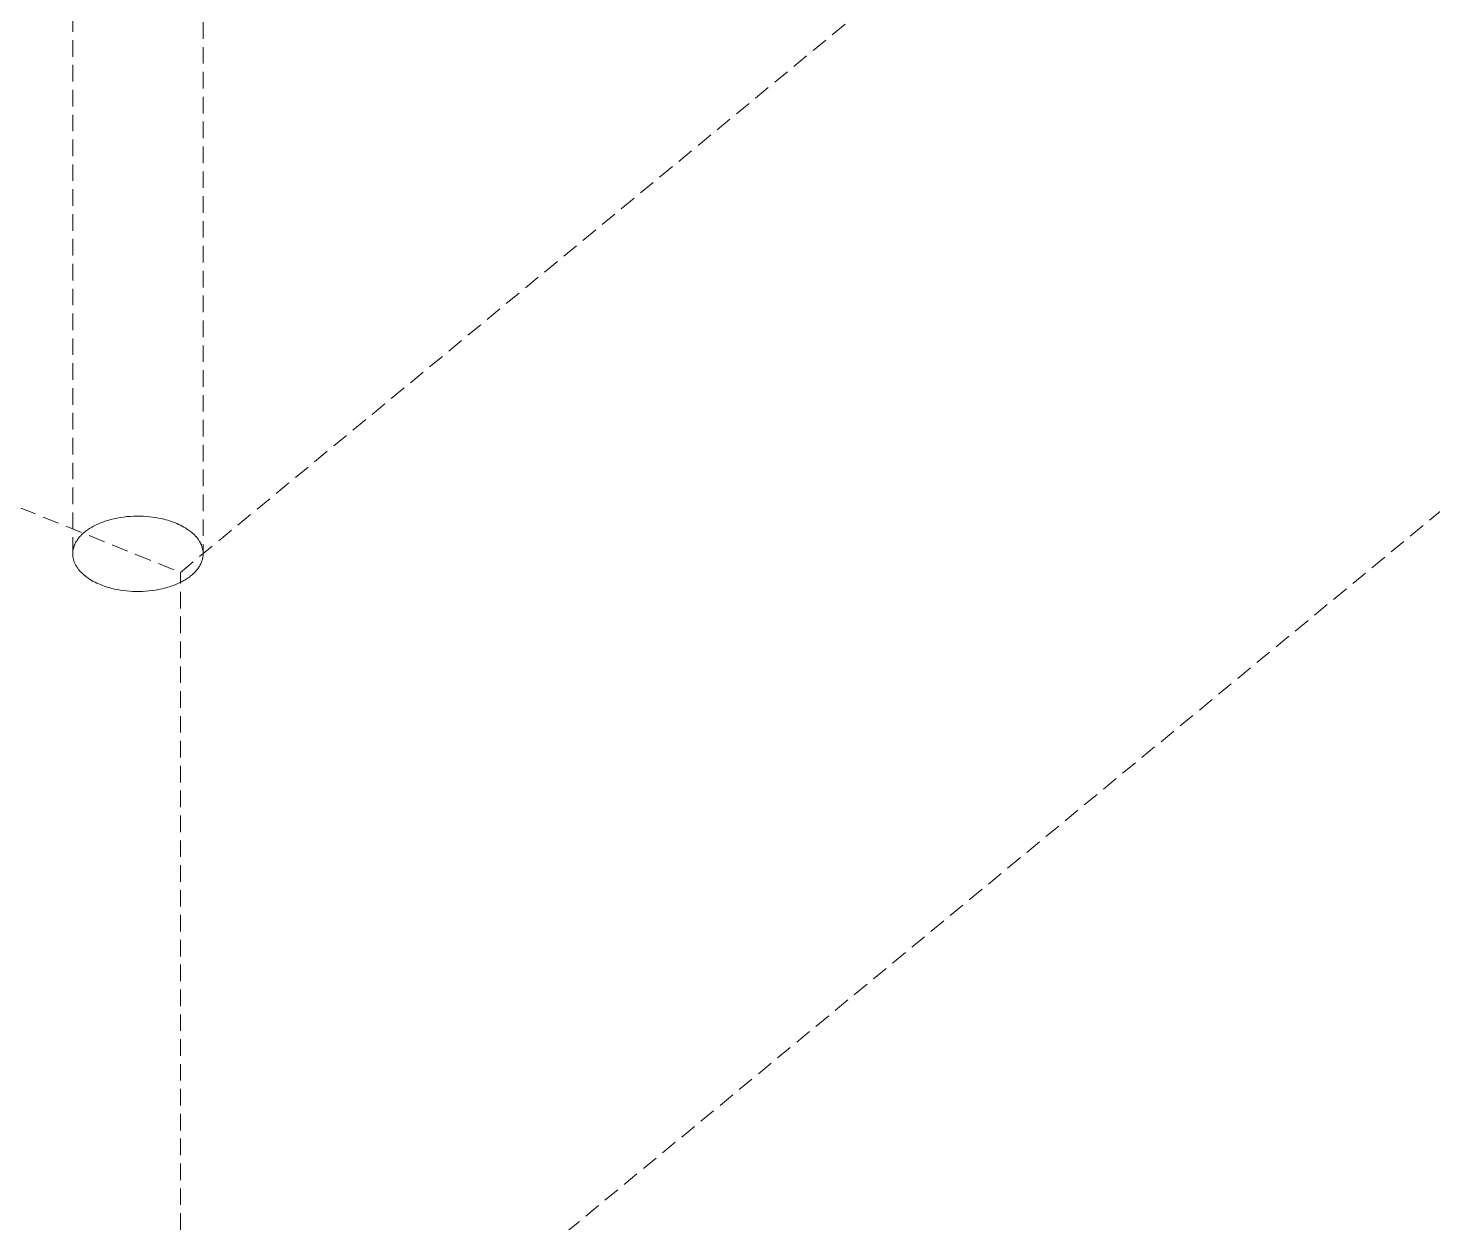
# Model space of a CAD drawing. Header units: millimetres. Extents: x -427 to 4679, y -324 to 2971.
# Drawn here: x 4322.7 to 4430.4, y 760.2 to 851.8 of the extents above; entities that cross this region are included whole.
import ezdxf

# ---------------------------------------------------------------- set-up
doc = ezdxf.new("R2010")
doc.units = ezdxf.units.MM
doc.linetypes.add('HIDDEN', pattern=[1.905, 1.27, -0.635])
doc.layers.add('ZANO_R_przerywana', color=7, linetype='HIDDEN', lineweight=0)

msp = doc.modelspace()

# ---------------------------------------------------------------- linework, layer by layer
at = {"layer": 'ZANO_R_przerywana'}
for p, q in [((4334.36, 810.07), (4678.51, 1093.83)), ((4336.11, 909.39), (4336.11, 811.5)), ((4326.11, 811.5), (4326.11, 906.97)), ((4129.57, 892.86), (4334.36, 810.07)), ((4473.72, 850.02), (4129.57, 566.26)), ((4329.03, 814.13), (4329.27, 814.19)), ((4329.27, 814.19), (4329.51, 814.24)), ((4329.51, 814.24), (4329.76, 814.28)), ((4329.76, 814.28), (4330.01, 814.32)), ((4330.01, 814.32), (4330.26, 814.35)), ((4330.26, 814.35), (4330.51, 814.37)), ((4330.51, 814.37), (4330.77, 814.38)), ((4330.77, 814.38), (4331.02, 814.39)), ((4331.02, 814.39), (4331.27, 814.39)), ((4331.27, 814.39), (4331.51, 814.38)), ((4331.51, 814.38), (4331.76, 814.36)), ((4331.76, 814.36), (4331.99, 814.34)), ((4331.99, 814.34), (4332.23, 814.31)), ((4332.23, 814.31), (4332.45, 814.28)), ((4332.45, 814.28), (4332.68, 814.24)), ((4332.68, 814.24), (4332.89, 814.2)), ((4332.89, 814.2), (4333.1, 814.15)), ((4326.89, 813.06), (4326.96, 813.11)), ((4326.96, 813.11), (4327.02, 813.17)), ((4327.02, 813.17), (4327.1, 813.22)), ((4327.1, 813.22), (4327.17, 813.28)), ((4327.17, 813.28), (4327.24, 813.33)), ((4327.24, 813.33), (4327.32, 813.39)), ((4327.32, 813.39), (4327.4, 813.44)), ((4327.4, 813.44), (4327.49, 813.49)), ((4327.49, 813.49), (4327.57, 813.54)), ((4327.57, 813.54), (4327.66, 813.59)), ((4327.66, 813.59), (4327.75, 813.64)), ((4327.75, 813.64), (4327.85, 813.69)), ((4327.85, 813.69), (4327.95, 813.74)), ((4327.95, 813.74), (4328.04, 813.78)), ((4328.04, 813.78), (4328.15, 813.83)), ((4328.15, 813.83), (4328.25, 813.87)), ((4328.25, 813.87), (4328.36, 813.91)), ((4328.36, 813.91), (4328.46, 813.95)), ((4328.46, 813.95), (4328.57, 813.99)), ((4328.57, 813.99), (4328.69, 814.03)), ((4328.69, 814.03), (4328.8, 814.06)), ((4328.8, 814.06), (4329.03, 814.13)), ((4333.1, 814.15), (4333.24, 814.11)), ((4333.24, 814.11), (4333.39, 814.07)), ((4333.39, 814.07), (4333.53, 814.03)), ((4333.53, 814.03), (4333.67, 813.98)), ((4333.67, 813.98), (4333.82, 813.93)), ((4333.82, 813.93), (4333.96, 813.87)), ((4333.96, 813.87), (4334.1, 813.82)), ((4334.1, 813.82), (4334.23, 813.75)), ((4334.23, 813.75), (4334.37, 813.69)), ((4334.37, 813.69), (4334.5, 813.62)), ((4334.5, 813.62), (4334.63, 813.55)), ((4334.63, 813.55), (4334.75, 813.48)), ((4334.75, 813.48), (4334.87, 813.4)), ((4334.87, 813.4), (4334.99, 813.32)), ((4334.99, 813.32), (4335.05, 813.28)), ((4335.05, 813.28), (4335.1, 813.24)), ((4335.1, 813.24), (4335.16, 813.19)), ((4335.16, 813.19), (4335.21, 813.15)), ((4335.21, 813.15), (4335.26, 813.11)), ((4335.26, 813.11), (4335.31, 813.06)), ((4326.18, 811.98), (4326.19, 812.01)), ((4326.19, 812.01), (4326.2, 812.05)), ((4326.2, 812.05), (4326.21, 812.08)), ((4326.21, 812.08), (4326.22, 812.12)), ((4326.22, 812.12), (4326.23, 812.15)), ((4326.23, 812.15), (4326.25, 812.18)), ((4326.25, 812.18), (4326.26, 812.21)), ((4326.26, 812.21), (4326.28, 812.25)), ((4326.28, 812.25), (4326.29, 812.28)), ((4326.29, 812.28), (4326.32, 812.34)), ((4326.32, 812.34), (4326.36, 812.41)), ((4326.36, 812.41), (4326.4, 812.47)), ((4326.4, 812.47), (4326.44, 812.53)), ((4326.44, 812.53), (4326.48, 812.59)), ((4326.48, 812.59), (4326.52, 812.65)), ((4326.52, 812.65), (4326.56, 812.71)), ((4326.56, 812.71), (4326.61, 812.77)), ((4326.61, 812.77), (4326.66, 812.83)), ((4326.66, 812.83), (4326.72, 812.88)), ((4326.72, 812.88), (4326.77, 812.94)), ((4326.77, 812.94), (4326.83, 813)), ((4326.83, 813), (4326.89, 813.06)), ((4335.31, 813.06), (4335.36, 813.02)), ((4335.36, 813.02), (4335.41, 812.97)), ((4335.41, 812.97), (4335.46, 812.93)), ((4335.46, 812.93), (4335.5, 812.88)), ((4335.5, 812.88), (4335.54, 812.83)), ((4335.54, 812.83), (4335.59, 812.78)), ((4335.59, 812.78), (4335.63, 812.74)), ((4335.63, 812.74), (4335.67, 812.69)), ((4335.67, 812.69), (4335.7, 812.64)), ((4335.7, 812.64), (4335.74, 812.59)), ((4335.74, 812.59), (4335.77, 812.54)), ((4335.77, 812.54), (4335.81, 812.49)), ((4335.81, 812.49), (4335.84, 812.44)), ((4335.84, 812.44), (4335.87, 812.39)), ((4335.87, 812.39), (4335.89, 812.34)), ((4335.89, 812.34), (4335.92, 812.28)), ((4335.92, 812.28), (4335.94, 812.23)), ((4335.94, 812.23), (4335.97, 812.18)), ((4335.97, 812.18), (4335.99, 812.13)), ((4335.99, 812.13), (4336.01, 812.08)), ((4336.01, 812.08), (4336.02, 812.02)), ((4336.02, 812.02), (4336.04, 811.97)), ((4326.11, 811.67), (4326.12, 811.7)), ((4326.11, 811.63), (4326.11, 811.67)), ((4326.11, 811.59), (4326.11, 811.63)), ((4326.11, 811.45), (4326.11, 811.5)), ((4326.11, 811.4), (4326.11, 811.45)), ((4326.11, 811.34), (4326.11, 811.4)), ((4326.12, 811.29), (4326.11, 811.34)), ((4326.12, 811.74), (4326.13, 811.77)), ((4326.12, 811.7), (4326.12, 811.74)), ((4326.13, 811.24), (4326.12, 811.29)), ((4326.13, 811.81), (4326.14, 811.84)), ((4326.13, 811.77), (4326.13, 811.81)), ((4326.14, 811.18), (4326.13, 811.24)), ((4326.14, 811.84), (4326.15, 811.88)), ((4326.15, 811.13), (4326.14, 811.18)), ((4326.15, 811.88), (4326.16, 811.91)), ((4326.16, 811.08), (4326.15, 811.13)), ((4326.16, 811.91), (4326.17, 811.95)), ((4326.18, 811.02), (4326.16, 811.08)), ((4326.17, 811.95), (4326.18, 811.98)), ((4326.19, 810.97), (4326.18, 811.02)), ((4326.21, 810.92), (4326.19, 810.97)), ((4336.01, 810.93), (4336, 810.9)), ((4336.02, 810.97), (4336.01, 810.93)), ((4336.03, 811.01), (4336.02, 810.97)), ((4336.04, 811.04), (4336.03, 811.01)), ((4336.04, 811.97), (4336.05, 811.92)), ((4336.05, 811.08), (4336.04, 811.04)), ((4336.05, 811.92), (4336.07, 811.87)), ((4336.06, 811.12), (4336.05, 811.08)), ((4336.07, 811.16), (4336.06, 811.12)), ((4336.07, 811.87), (4336.08, 811.81)), ((4336.08, 811.19), (4336.07, 811.16)), ((4336.08, 811.81), (4336.09, 811.76)), ((4336.09, 811.27), (4336.08, 811.23)), ((4336.08, 811.23), (4336.08, 811.19)), ((4336.09, 811.76), (4336.09, 811.71)), ((4336.09, 811.71), (4336.1, 811.66)), ((4336.1, 811.31), (4336.09, 811.27)), ((4336.1, 811.66), (4336.1, 811.61)), ((4336.1, 811.61), (4336.11, 811.55)), ((4336.11, 811.46), (4336.1, 811.42)), ((4336.1, 811.42), (4336.1, 811.39)), ((4336.1, 811.39), (4336.1, 811.35)), ((4336.1, 811.35), (4336.1, 811.31)), ((4336.11, 811.5), (4336.11, 811.46)), ((4326.23, 810.86), (4326.21, 810.92)), ((4326.25, 810.81), (4326.23, 810.86)), ((4326.27, 810.76), (4326.25, 810.81)), ((4326.3, 810.71), (4326.27, 810.76)), ((4326.33, 810.65), (4326.3, 810.71)), ((4326.36, 810.6), (4326.33, 810.65)), ((4326.39, 810.55), (4326.36, 810.6)), ((4326.42, 810.5), (4326.39, 810.55)), ((4326.45, 810.45), (4326.42, 810.5)), ((4326.49, 810.4), (4326.45, 810.45)), ((4326.52, 810.35), (4326.49, 810.4)), ((4326.56, 810.3), (4326.52, 810.35)), ((4326.6, 810.25), (4326.56, 810.3)), ((4326.64, 810.2), (4326.6, 810.25)), ((4326.69, 810.15), (4326.64, 810.2)), ((4326.73, 810.1), (4326.69, 810.15)), ((4326.78, 810.06), (4326.73, 810.1)), ((4326.83, 810.01), (4326.78, 810.06)), ((4326.88, 809.96), (4326.83, 810.01)), ((4326.93, 809.92), (4326.88, 809.96)), ((4326.98, 809.87), (4326.93, 809.92)), ((4327.03, 809.83), (4326.98, 809.87)), ((4334.36, 483.47), (4334.36, 810.07)), ((4335.26, 809.89), (4335.19, 809.83)), ((4335.32, 809.95), (4335.26, 809.89)), ((4335.38, 810), (4335.32, 809.95)), ((4335.44, 810.06), (4335.38, 810)), ((4335.5, 810.12), (4335.44, 810.06)), ((4335.55, 810.18), (4335.5, 810.12)), ((4335.6, 810.24), (4335.55, 810.18)), ((4335.65, 810.29), (4335.6, 810.24)), ((4335.69, 810.35), (4335.65, 810.29)), ((4335.74, 810.42), (4335.69, 810.35)), ((4335.78, 810.48), (4335.74, 810.42)), ((4335.83, 810.55), (4335.78, 810.48)), ((4335.85, 810.58), (4335.83, 810.55)), ((4335.87, 810.62), (4335.85, 810.58)), ((4335.88, 810.65), (4335.87, 810.62)), ((4335.9, 810.69), (4335.88, 810.65)), ((4335.92, 810.72), (4335.9, 810.69)), ((4335.94, 810.75), (4335.92, 810.72)), ((4335.95, 810.79), (4335.94, 810.75)), ((4335.97, 810.83), (4335.95, 810.79)), ((4335.98, 810.86), (4335.97, 810.83)), ((4336, 810.9), (4335.98, 810.86)), ((4327.09, 809.79), (4327.03, 809.83)), ((4327.14, 809.74), (4327.09, 809.79)), ((4327.2, 809.7), (4327.14, 809.74)), ((4327.26, 809.66), (4327.2, 809.7)), ((4327.32, 809.62), (4327.26, 809.66)), ((4327.44, 809.54), (4327.32, 809.62)), ((4327.56, 809.46), (4327.44, 809.54)), ((4327.69, 809.39), (4327.56, 809.46)), ((4327.83, 809.32), (4327.69, 809.39)), ((4327.96, 809.26), (4327.83, 809.32)), ((4328.1, 809.19), (4327.96, 809.26)), ((4328.24, 809.14), (4328.1, 809.19)), ((4328.39, 809.08), (4328.24, 809.14)), ((4328.53, 809.03), (4328.39, 809.08)), ((4328.68, 808.98), (4328.53, 809.03)), ((4328.82, 808.93), (4328.68, 808.98)), ((4328.97, 808.89), (4328.82, 808.93)), ((4329.12, 808.85), (4328.97, 808.89)), ((4329.32, 808.8), (4329.12, 808.85)), ((4329.54, 808.76), (4329.32, 808.8)), ((4332.94, 808.82), (4332.7, 808.77)), ((4333.18, 808.88), (4332.94, 808.82)), ((4333.41, 808.94), (4333.18, 808.88)), ((4333.53, 808.98), (4333.41, 808.94)), ((4333.64, 809.01), (4333.53, 808.98)), ((4333.75, 809.05), (4333.64, 809.01)), ((4333.86, 809.09), (4333.75, 809.05)), ((4333.96, 809.13), (4333.86, 809.09)), ((4334.07, 809.18), (4333.96, 809.13)), ((4334.17, 809.22), (4334.07, 809.18)), ((4334.27, 809.27), (4334.17, 809.22)), ((4334.36, 809.31), (4334.27, 809.27)), ((4334.46, 809.36), (4334.36, 809.31)), ((4334.55, 809.41), (4334.46, 809.36)), ((4334.64, 809.46), (4334.55, 809.41)), ((4334.73, 809.51), (4334.64, 809.46)), ((4334.81, 809.56), (4334.73, 809.51)), ((4334.89, 809.62), (4334.81, 809.56)), ((4334.97, 809.67), (4334.89, 809.62)), ((4335.05, 809.72), (4334.97, 809.67)), ((4335.12, 809.78), (4335.05, 809.72)), ((4335.19, 809.83), (4335.12, 809.78)), ((4329.76, 808.72), (4329.54, 808.76)), ((4329.99, 808.69), (4329.76, 808.72)), ((4330.22, 808.66), (4329.99, 808.69)), ((4330.46, 808.64), (4330.22, 808.66)), ((4330.7, 808.62), (4330.46, 808.64)), ((4330.95, 808.62), (4330.7, 808.62)), ((4331.2, 808.62), (4330.95, 808.62)), ((4331.45, 808.62), (4331.2, 808.62)), ((4331.7, 808.64), (4331.45, 808.62)), ((4331.95, 808.66), (4331.7, 808.64)), ((4332.2, 808.69), (4331.95, 808.66)), ((4332.45, 808.72), (4332.2, 808.69)), ((4332.7, 808.77), (4332.45, 808.72))]:
    msp.add_line(p, q, dxfattribs=at)

doc.saveas('drawing.dxf')
